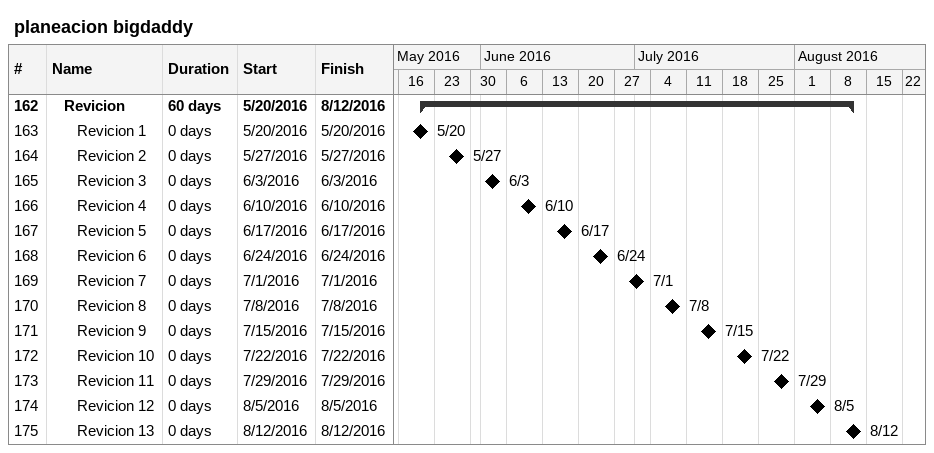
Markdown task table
planeacion bigdaddy

| ID | Level | Task | Duration | Start | Finish |
|---|---|---|---|---|---|
| 162 | 2 | **Revicion** | 60d | 2016-05-20 | 2016-08-12 |
| 163 | 3 | Revicion 1 | 0d | 2016-05-20 | 2016-05-20 |
| 164 | 3 | Revicion 2 | 0d | 2016-05-27 | 2016-05-27 |
| 165 | 3 | Revicion 3 | 0d | 2016-06-03 | 2016-06-03 |
| 166 | 3 | Revicion 4 | 0d | 2016-06-10 | 2016-06-10 |
| 167 | 3 | Revicion 5 | 0d | 2016-06-17 | 2016-06-17 |
| 168 | 3 | Revicion 6 | 0d | 2016-06-24 | 2016-06-24 |
| 169 | 3 | Revicion 7 | 0d | 2016-07-01 | 2016-07-01 |
| 170 | 3 | Revicion 8 | 0d | 2016-07-08 | 2016-07-08 |
| 171 | 3 | Revicion 9 | 0d | 2016-07-15 | 2016-07-15 |
| 172 | 3 | Revicion 10 | 0d | 2016-07-22 | 2016-07-22 |
| 173 | 3 | Revicion 11 | 0d | 2016-07-29 | 2016-07-29 |
| 174 | 3 | Revicion 12 | 0d | 2016-08-05 | 2016-08-05 |
| 175 | 3 | Revicion 13 | 0d | 2016-08-12 | 2016-08-12 |
